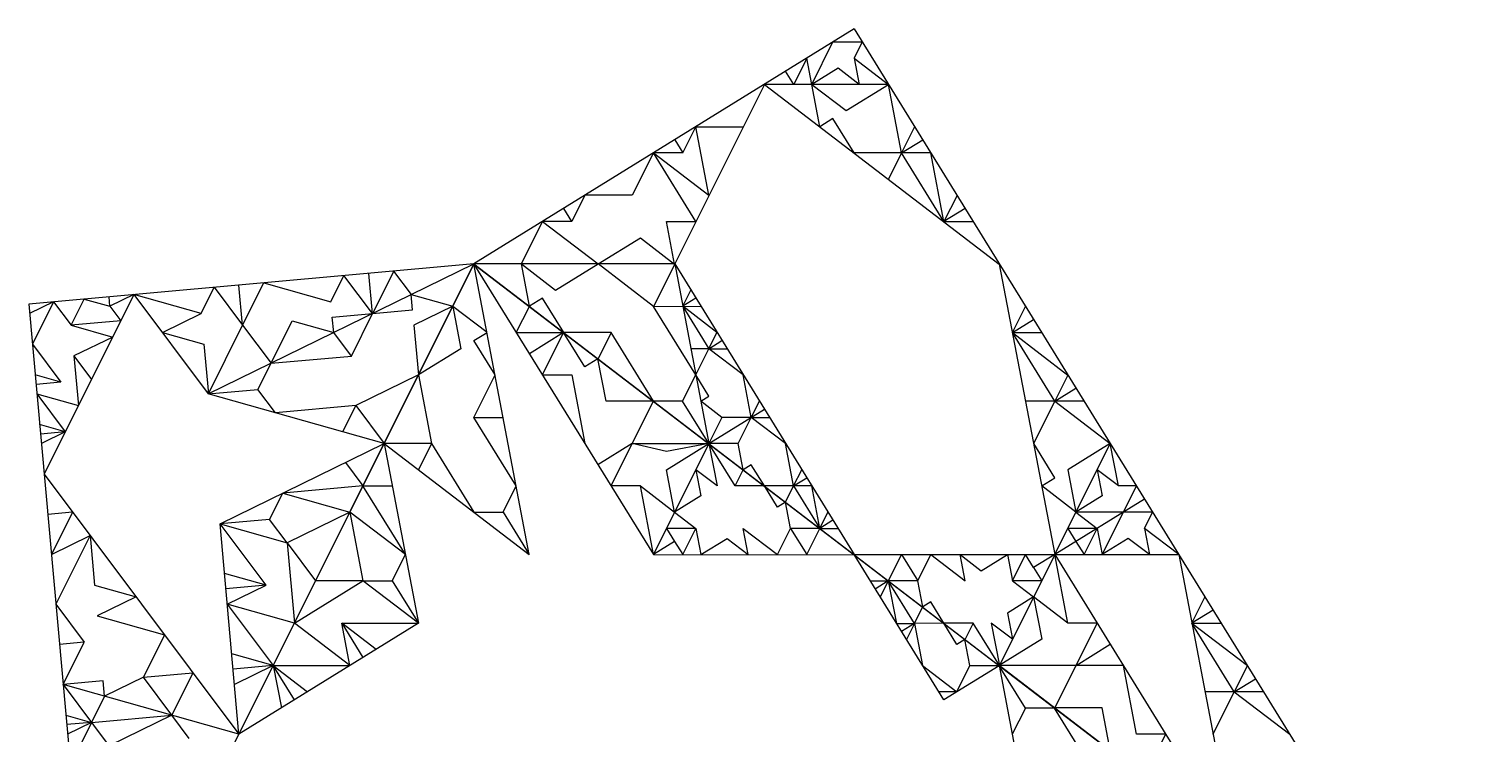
# Model space of a CAD drawing. Header units: inches. Extents: x -0.7 to 15, y -6.7 to 10.9.
# Drawn here: x -0.71 to 15, y 3.17 to 10.85 of the extents above; entities that cross this region are included whole.
import ezdxf

# ---------------------------------------------------------------- set-up
doc = ezdxf.new("R2010")
doc.units = ezdxf.units.IN
doc.header["$MEASUREMENT"] = 0
for name, color, linetype in [('BASE', 40, 'Continuous'), ('KID', 1, 'Continuous'), ('MUM', 5, 'Continuous')]:
    doc.layers.add(name, color=color, linetype=linetype)

msp = doc.modelspace()

# ---------------------------------------------------------------- linework, layer by layer
at = {"layer": 'BASE'}
for p, q in [((0, 0.001, 0.001), (4.146, 8.291, 0)), ((4.75, 5.125, 0), (4.146, 8.292, 0)), ((4.146, 8.291, 0), (6.103, 5.125, 0)), ((4.146, 8.291, 0), (14.999, 0, 0.001)), ((3.915, 7.829, 0), (4.003, 7.367, 0)), ((4.289, 7.544, 0), (3.915, 7.829, 0)), ((4.608, 7.544, 0), (4.751, 7.829, 0)), ((4.146, 7.456, 0), (4.289, 7.544, 0)), ((4.608, 7.544, 0), (5.124, 7.543, 0)), ((5.124, 7.543, 0), (4.751, 7.313, 0)), ((4.894, 7.082, 0), (5.124, 7.543, 0)), ((5.355, 7.17, 0), (5.124, 7.543, 0)), ((4.377, 7.082, 0), (4.146, 7.456, 0)), ((4.003, 7.367, 0), (3.541, 7.082, 0)), ((5.498, 7.258, 0), (5.355, 7.17, 0)), ((5.587, 6.796, 0), (5.498, 7.258, 0)), ((3.541, 7.082, 0), (3.684, 6.335, 0)), ((4.146, 6.62, 0.001), (4.377, 7.082, 0)), ((4.894, 7.082, 0), (5.213, 7.082, 0)), ((5.213, 7.082, 0), (5.356, 6.334, 0)), ((6.103, 6.796, 0), (5.587, 6.796, 0)), ((5.872, 6.334, 0), (6.103, 6.796, 0)), ((4.146, 6.62, 0.001), (4.465, 6.62, 0.001)), ((4.607, 5.872, 0), (4.146, 6.62, 0.001)), ((3.684, 6.335, 0), (3.167, 6.335, 0)), ((3.167, 6.334, 0), (4.75, 5.125, 0)), ((3.168, 6.335, 0.001), (3.541, 4.377, 0)), ((3.684, 6.335, 0), (3.541, 6.049, 0)), ((3.684, 6.335, 0), (4.146, 5.587, 0)), ((5.872, 6.334, 0), (5.498, 6.103, 0)), ((5.641, 5.872, 0), (5.872, 6.334, 0)), ((5.872, 6.334, 0), (6.708, 6.334, 0.001)), ((6.246, 6.246, 0.271), (5.872, 6.334, 0)), ((6.708, 6.335, 0), (6.103, 5.125, 0)), ((6.708, 6.335, 0), (6.246, 6.246, 0.271)), ((6.246, 6.049, 0), (6.708, 6.335, 0)), ((6.708, 6.335, 0), (6.797, 5.872, 0)), ((6.994, 5.872, 0), (6.708, 6.334, 0.001)), ((6.334, 5.587, 0), (6.246, 6.049, 0)), ((6.565, 6.049, 0), (6.62, 5.763, 0)), ((6.797, 5.872, 0), (6.566, 6.049, 0)), ((6.994, 5.872, 0), (7.082, 6.049, 0)), ((2.936, 5.872, 0), (3.256, 5.872, 0)), ((3.398, 5.124, 0), (2.936, 5.872, 0)), ((4.465, 5.587, 0), (4.607, 5.872, 0)), ((5.961, 5.872, 0), (5.641, 5.872, 0)), ((5.961, 5.872, 0), (6.334, 5.587, 0)), ((6.103, 5.125, 0), (5.961, 5.872, 0)), ((7.313, 5.872, 0), (6.994, 5.872, 0)), ((7.456, 5.641, 0), (7.313, 5.872, 0)), ((6.62, 5.763, 0), (6.334, 5.587, 0)), ((7.544, 5.696, 0), (7.456, 5.641, 0)), ((7.599, 5.41, 0), (7.544, 5.696, 0)), ((2.793, 5.587, 0), (2.936, 4.839, 0)), ((3.398, 5.124, 0), (2.793, 5.587, 0)), ((4.146, 5.587, 0), (4.465, 5.587, 0)), ((4.465, 5.587, 0), (4.75, 5.125, 0)), ((6.334, 5.587, 0), (6.565, 5.41, 0)), ((6.246, 5.41, 0), (6.334, 5.268, 0)), ((6.565, 5.41, 0), (6.246, 5.41, 0)), ((6.423, 5.125, 0), (6.565, 5.41, 0)), ((6.565, 5.41, 0), (6.62, 5.125, 0)), ((7.082, 5.41, 0), (7.456, 5.125, 0)), ((7.137, 5.125, 0), (7.082, 5.41, 0)), ((7.456, 5.125, 0), (7.599, 5.41, 0)), ((7.599, 5.41, 0), (7.775, 5.125, 0)), ((7.918, 5.41, 0), (7.599, 5.41, 0)), ((7.775, 5.125, 0), (7.918, 5.41, 0)), ((6.334, 5.268, 0), (6.103, 5.125, 0)), ((6.334, 5.268, 0), (6.423, 5.125, 0)), ((6.62, 5.125, 0), (6.906, 5.301, 0)), ((6.906, 5.301, 0), (7.137, 5.125, 0)), ((3.255, 4.839, 0), (3.398, 5.124, 0)), ((6.103, 5.125, 0), (8.29, 5.123, 0)), ((9.269, 3.54, 0.001), (8.292, 5.125, 0)), ((2.189, 4.377, 0), (2.936, 4.839, 0)), ((2.936, 4.839, 0), (2.42, 4.839, 0)), ((2.936, 4.839, 0), (3.255, 4.839, 0)), ((3.541, 4.377, 0), (2.936, 4.839, 0)), ((3.255, 4.839, 0), (3.541, 4.377, 0)), ((8.467, 4.837, 0), (8.664, 4.837, 0)), ((8.664, 4.837, 0), (8.521, 4.749, 0)), ((8.664, 4.837, 0), (8.576, 4.661, 0)), ((8.95, 4.375, 0.001), (8.664, 4.837, 0.001)), ((8.664, 4.837, 0), (8.753, 4.375, 0.001)), ((8.95, 4.375, 0.001), (9.038, 4.552, 0.001)), ((3.541, 4.377, 0), (1.583, 3.167, 0.001)), ((2.793, 3.915, 0), (2.189, 4.377, 0)), ((2.705, 4.377, 0), (3.541, 4.377, 0)), ((3.079, 4.091, 0), (2.705, 4.377, 0)), ((2.705, 4.377, 0), (2.936, 4.003, 0)), ((2.793, 3.915, 0), (2.705, 4.377, 0)), ((8.753, 4.375, 0.001), (8.95, 4.375, 0.001)), ((8.95, 4.375, 0.001), (8.807, 4.287, 0.001)), ((8.95, 4.375, 0.001), (8.862, 4.199, 0)), ((9.269, 4.376, 0.001), (8.95, 4.375, 0.001)), ((8.95, 4.375, 0.001), (9.038, 3.914, 0)), ((9.412, 4.145, 0.001), (9.269, 4.376, 0.001)), ((9.5, 4.199, 0.001), (9.412, 4.145, 0.001)), ((9.555, 3.914, 0.001), (9.5, 4.199, 0.001)), ((1.958, 3.915, 0), (2.793, 3.915, 0)), ((1.958, 3.915, 0), (2.331, 3.63, 0)), ((2.189, 3.541, 0), (1.958, 3.915, 0)), ((1.958, 3.915, 0), (2.046, 3.453, 0)), ((9.038, 3.914, 0), (9.412, 3.628, 0.001)), ((9.874, 3.913, 0.001), (9.269, 3.54, 0.001)), ((9.412, 3.628, 0.001), (9.555, 3.914, 0.001)), ((9.555, 3.914, 0.001), (9.874, 3.914, 0.001)), ((12.437, 1.957, 0.001), (9.874, 3.914, 0.001)), ((9.874, 3.914, 0.001), (10.248, 1.956, 0.001)), ((10.159, 3.451, 0.001), (9.874, 3.913, 0.001)), ((9.412, 3.628, 0.001), (9.215, 3.628, 0.001)), ((10.159, 3.451, 0.001), (10.017, 3.166, 0.001)), ((10.478, 3.451, 0.001), (10.159, 3.451, 0.001)), ((10.941, 2.704, 0.002), (10.478, 3.451, 0.001))]:
    msp.add_line(p, q, dxfattribs=at)
at = {"layer": 'KID'}
for p, q in [((4.146, 8.292, 0), (-0.708, 7.854, 0.001)), ((0, 0.001, 0.001), (4.146, 8.292, 0)), ((1.249, 6.876, 0.001), (4.146, 8.292, 0)), ((3.039, 7.751, 0.001), (3, 8.189, 0)), ((3.271, 8.213, 0), (3.04, 7.751, 0.001)), ((3.27, 8.213, 0), (3.462, 7.957, 0.001)), ((1.171, 7.751, 0.001), (1.313, 8.037, 0)), ((1.313, 8.037, 0), (1.623, 7.623, 0.001)), ((1.623, 7.623, 0.001), (1.584, 8.061, 0.001)), ((1.623, 7.623, 0.001), (1.854, 8.085, 0.001)), ((1.854, 8.085, 0.001), (2.587, 7.879, 0.001)), ((2.587, 7.879, 0.001), (2.729, 8.164, 0)), ((3.04, 7.75, 0.001), (2.729, 8.164, 0)), ((-0.708, 7.854, 0.001), (0, 0.001, 0.001)), ((-0.438, 7.879, 0.001), (-0.699, 7.751, 0.001)), ((-0.438, 7.879, 0.001), (-0.669, 7.416, 0.001)), ((0.438, 7.958, 0.001), (-0.541, 6, 0.001)), ((-0.438, 7.879, 0.001), (-0.246, 7.623, 0.001)), ((-0.246, 7.623, 0.001), (-0.103, 7.909, 0.001)), ((-0.103, 7.909, 0.001), (0.177, 7.83, 0.001)), ((0.177, 7.83, 0.001), (0.167, 7.933, 0.001)), ((0.438, 7.957, 0), (0.177, 7.83, 0.001)), ((1.171, 7.751, 0.001), (0.438, 7.958, 0.001)), ((0.438, 7.958, 0.001), (1.249, 6.876, 0.001)), ((3.477, 7.79, 0.001), (3.462, 7.958, 0)), ((3.462, 7.958, 0), (3.915, 7.83, 0)), ((0.177, 7.83, 0.001), (0.295, 7.672, 0.001)), ((0.748, 7.544, 0.001), (1.171, 7.751, 0.001)), ((2.601, 7.712, 0.001), (3.04, 7.75, 0.001)), ((2.617, 7.543, 0.001), (2.601, 7.712, 0.001)), ((2.809, 7.288, 0.001), (3.04, 7.751, 0.001)), ((3.04, 7.751, 0.001), (3.477, 7.79, 0.001)), ((3.915, 7.83, 0), (3.492, 7.623, 0.001)), ((0.295, 7.672, 0.001), (-0.246, 7.623, 0.001)), ((-0.246, 7.623, 0.001), (0.207, 7.495, 0.001)), ((0.748, 7.544, 0.001), (1.201, 7.417, 0.001)), ((1.25, 6.875, 0.001), (1.623, 7.623, 0.001)), ((1.623, 7.623, 0.001), (1.933, 7.209, 0.001)), ((1.933, 7.209, 0.001), (2.164, 7.672, 0.001)), ((2.164, 7.672, 0.001), (2.617, 7.543, 0.001)), ((2.809, 7.288, 0.001), (2.617, 7.543, 0.001)), ((3.492, 7.623, 0.001), (3.541, 7.082, 0.001)), ((-0.669, 7.416, 0.001), (-0.359, 7.003, 0.001)), ((0.207, 7.495, 0.001), (-0.216, 7.289, 0.001)), ((1.201, 7.417, 0.001), (1.25, 6.875, 0.001)), ((-0.216, 7.289, 0.001), (-0.024, 7.033, 0.001)), ((-0.216, 7.289, 0.001), (-0.167, 6.748, 0.001)), ((1.934, 7.209, 0.001), (2.809, 7.288, 0.001)), ((-0.359, 7.003, 0.001), (-0.638, 7.082, 0.001)), ((1.791, 6.924, 0.001), (1.934, 7.209, 0.001)), ((3.541, 7.082, 0.001), (2.857, 6.748, 0.001)), ((-0.359, 7.003, 0.001), (-0.629, 6.979, 0.001)), ((1.249, 6.876, 0.001), (1.791, 6.924, 0.001)), ((1.982, 6.669, 0.001), (1.791, 6.924, 0.001)), ((-0.62, 6.876, 0.001), (-0.167, 6.748, 0.001)), ((-0.62, 6.875, 0.001), (-0.31, 6.462, 0.001)), ((3.167, 6.335, 0.001), (1.249, 6.876, 0.001)), ((2.857, 6.748, 0.001), (1.982, 6.669, 0.001)), ((2.715, 6.462, 0.001), (2.857, 6.748, 0.001)), ((2.857, 6.748, 0.001), (3.167, 6.335, 0.001)), ((-0.31, 6.462, 0.001), (-0.59, 6.541, 0.001)), ((-0.31, 6.462, 0.001), (-0.58, 6.438, 0.001)), ((-0.31, 6.462, 0.001), (-0.571, 6.335, 0.001)), ((1.377, 5.459, 0.001), (3.167, 6.335, 0.001)), ((2.745, 6.128, 0.001), (2.936, 5.872, 0.001)), ((-0.541, 6, 0.001), (1.583, 3.168, 0.001)), ((2.936, 5.872, 0.001), (2.061, 5.793, 0.001)), ((1.918, 5.508, 0.001), (2.061, 5.793, 0.001)), ((2.061, 5.793, 0.001), (2.794, 5.587, 0.001)), ((-0.231, 5.587, 0.001), (-0.502, 5.562, 0.001)), ((-0.231, 5.587, 0.001), (-0.462, 5.125, 0.001)), ((1.918, 5.508, 0.001), (1.377, 5.459, 0.001)), ((2.11, 5.252, 0.001), (1.918, 5.508, 0.001)), ((2.794, 5.587, 0.001), (2.11, 5.252, 0.001)), ((1.377, 5.459, 0.001), (2.11, 5.252, 0.001)), ((1.879, 4.79, 0.001), (1.377, 5.459, 0.001)), ((1.583, 3.168, 0.001), (1.377, 5.459, 0.001)), ((-0.462, 5.125, 0.001), (-0.04, 5.331, 0.001)), ((-0.04, 5.331, 0.001), (-0.413, 4.584, 0.001)), ((-0.04, 5.331, 0.001), (0.009, 4.79, 0.001)), ((2.11, 5.252, 0.001), (2.42, 4.839, 0.001)), ((2.11, 5.252, 0.001), (2.189, 4.377, 0.001)), ((1.879, 4.79, 0.001), (1.426, 4.918, 0.001)), ((0.009, 4.79, 0.001), (0.462, 4.663, 0.001)), ((1.879, 4.79, 0.001), (1.441, 4.751, 0.001)), ((1.456, 4.584, 0.001), (1.879, 4.79, 0.001)), ((-0.413, 4.584, 0.001), (-0.103, 4.171, 0.001)), ((0.462, 4.663, 0.001), (0.039, 4.456, 0.001)), ((2.189, 4.377, 0.001), (1.456, 4.584, 0.001)), ((1.456, 4.584, 0.001), (1.958, 3.915, 0.001)), ((0.039, 4.456, 0.001), (0.772, 4.25, 0.001)), ((0.772, 4.25, 0.001), (0.541, 3.788, 0.001)), ((-0.103, 4.171, 0.001), (-0.374, 4.146, 0.001)), ((-0.334, 3.708, 0.001), (-0.103, 4.171, 0.001)), ((1.958, 3.915, 0.001), (1.505, 4.043, 0.001)), ((0.541, 3.788, 0.001), (0.118, 3.581, 0.001)), ((0.541, 3.788, 0.001), (1.081, 3.836, 0.001)), ((0.851, 3.374, 0.001), (0.541, 3.788, 0.001)), ((1.081, 3.836, 0.001), (0.851, 3.374, 0.001)), ((1.958, 3.915, 0.001), (1.52, 3.876, 0.001)), ((1.958, 3.915, 0.001), (1.535, 3.708, 0.001)), ((0.103, 3.749, 0.001), (-0.334, 3.708, 0.001)), ((-0.334, 3.708, 0.001), (0.98, 1.958, 0.001)), ((1.583, 3.168, 0.001), (-0.334, 3.708, 0.001)), ((0.118, 3.581, 0.001), (0.103, 3.749, 0.001)), ((0.119, 3.581, 0.001), (-0.024, 3.295, 0.001)), ((-0.304, 3.374, 0.001), (-0.024, 3.295, 0.001)), ((-0.024, 3.295, 0.001), (0.851, 3.374, 0.001)), ((0.851, 3.374, 0.001), (0.167, 3.04, 0)), ((1.042, 3.119, 0.001), (0.851, 3.374, 0.001)), ((-0.024, 3.295, 0.001), (-0.295, 3.271, 0.001)), ((-0.024, 3.295, 0.001), (-0.286, 3.168, 0.001)), ((-0.024, 3.295, 0.001), (-0.255, 2.833, 0.001))]:
    msp.add_line(p, q, dxfattribs=at)
at = {"layer": 'MUM'}
for p, q in [((8.292, 10.854, 0.001), (4.146, 8.292, 0)), ((8.292, 10.854, 0.001), (14.999, 0, 0.001)), ((7.83, 10.249, 0.001), (8.061, 10.711, 0.001)), ((8.061, 10.711, 0.001), (8.381, 10.711, 0.001)), ((8.381, 10.711, 0.001), (8.292, 10.535, 0.001)), ((7.776, 10.535, 0.001), (7.633, 10.249, 0.001)), ((7.83, 10.249, 0.001), (7.776, 10.535, 0.001)), ((8.292, 10.535, 0.001), (8.666, 10.249, 0)), ((8.292, 10.535, 0.001), (8.347, 10.249, 0.001)), ((7.633, 10.249, 0.001), (7.545, 10.392, 0.001)), ((8.116, 10.425, 0.001), (7.83, 10.249, 0.001)), ((8.347, 10.249, 0.001), (8.116, 10.425, 0.001)), ((7.314, 10.249, 0.001), (6.335, 8.292, 0.001)), ((7.314, 10.249, 0.001), (9.875, 8.29, 0)), ((8.666, 10.249, 0.001), (7.314, 10.249, 0.001)), ((7.918, 9.787, 0.001), (7.83, 10.249, 0.001)), ((7.83, 10.249, 0.001), (8.204, 9.963, 0.001)), ((8.204, 9.963, 0.001), (8.666, 10.249, 0)), ((8.809, 9.501, 0.001), (8.666, 10.249, 0.001)), ((6.423, 9.502, 0.001), (6.566, 9.787, 0.001)), ((6.709, 9.04, 0.001), (6.566, 9.787, 0.001)), ((6.566, 9.787, 0.001), (7.082, 9.787, 0.001)), ((8.061, 9.875, 0.001), (7.918, 9.787, 0.001)), ((8.292, 9.501, 0.001), (8.061, 9.875, 0.001)), ((8.952, 9.787, 0.001), (8.809, 9.501, 0.001)), ((6.335, 9.644, 0.001), (6.423, 9.502, 0.001)), ((8.809, 9.501, 0.001), (9.04, 9.644, 0.001)), ((6.104, 9.502, 0.001), (5.873, 9.04, 0.001)), ((6.566, 8.754, 0.001), (6.104, 9.502, 0.001)), ((6.104, 9.502, 0.001), (6.709, 9.04, 0.001)), ((6.423, 9.502, 0.001), (6.104, 9.502, 0.001)), ((8.809, 9.501, 0.001), (8.292, 9.501, 0.001)), ((8.809, 9.501, 0.001), (8.666, 9.216, 0.001)), ((9.271, 8.754, 0.001), (8.809, 9.501, 0.001)), ((9.128, 9.501, 0.001), (8.809, 9.501, 0.001)), ((9.271, 8.754, 0.001), (9.128, 9.501, 0.001)), ((5.356, 9.04, 0.001), (5.213, 8.754, 0)), ((5.873, 9.04, 0.001), (5.356, 9.04, 0.001)), ((9.414, 9.039, 0.001), (9.271, 8.754, 0.001)), ((5.213, 8.754, 0), (5.125, 8.897, 0)), ((9.502, 8.896, 0.001), (9.271, 8.754, 0.001)), ((4.663, 8.292, 0), (4.894, 8.754, 0)), ((4.894, 8.754, 0), (5.499, 8.292, 0)), ((5.213, 8.754, 0), (4.894, 8.754, 0)), ((6.334, 8.291, 0.002), (6.246, 8.754, 0.001)), ((6.246, 8.754, 0.001), (6.566, 8.754, 0.001)), ((9.271, 8.754, 0.001), (9.59, 8.754, 0.001)), ((5.499, 8.292, 0), (5.961, 8.578, 0.001)), ((5.961, 8.578, 0.001), (6.334, 8.291, 0.002)), ((6.335, 8.292, 0.001), (4.146, 8.292, 0)), ((4.146, 8.292, 0), (14.999, 0, 0.001)), ((4.751, 7.83, 0.001), (4.663, 8.292, 0.001)), ((4.663, 8.292, 0.001), (5.037, 8.006, 0.001)), ((5.037, 8.006, 0.001), (5.499, 8.292, 0)), ((6.103, 7.829, 0.001), (5.499, 8.292, 0)), ((6.335, 8.291, 0.001), (6.103, 7.829, 0.001)), ((6.335, 8.292, 0.001), (6.708, 6.334, 0.001)), ((6.335, 8.292, 0.001), (7.313, 6.708, 0.001)), ((9.875, 8.29, 0), (10.48, 5.124, 0.001)), ((4.894, 7.918, 0.001), (4.751, 7.83, 0.001)), ((5.125, 7.544, 0.001), (4.894, 7.918, 0.001)), ((6.423, 7.83, 0.001), (6.511, 8.006, 0.001)), ((6.565, 7.918, 0.001), (6.423, 7.83, 0.001)), ((6.103, 7.829, 0.001), (6.423, 7.83, 0.001)), ((6.565, 7.082, 0.001), (6.103, 7.829, 0.001)), ((6.796, 7.544, 0.001), (6.423, 7.83, 0.001)), ((6.423, 7.83, 0.001), (6.62, 7.829, 0.001)), ((6.423, 7.829, 0.001), (6.708, 7.367, 0.001)), ((10.018, 7.543, 0), (10.161, 7.828, 0)), ((5.642, 7.544, 0.001), (5.125, 7.544, 0.001)), ((5.642, 7.544, 0.001), (5.499, 7.259, 0.001)), ((6.104, 6.797, 0.001), (5.642, 7.544, 0.001)), ((6.708, 7.367, 0.001), (6.796, 7.544, 0.001)), ((10.018, 7.543, 0), (10.249, 7.686, 0)), ((10.48, 6.796, 0), (10.019, 7.543, 0)), ((10.019, 7.543, 0), (10.623, 7.081, 0)), ((10.019, 7.543, 0), (10.337, 7.543, 0)), ((6.708, 7.367, 0.001), (6.851, 7.456, 0.001)), ((6.708, 7.367, 0.001), (6.511, 7.367, 0.001)), ((6.565, 7.082, 0.001), (6.708, 7.367, 0.001)), ((7.082, 7.082, 0.001), (6.708, 7.367, 0.001)), ((6.708, 7.367, 0.001), (6.905, 7.367, 0.001)), ((6.422, 6.796, 0.001), (6.565, 7.082, 0.001)), ((6.708, 6.851, 0.001), (6.565, 7.082, 0.001)), ((7.17, 6.62, 0.001), (7.082, 7.082, 0.001)), ((10.623, 7.081, 0), (10.48, 6.796, 0)), ((10.48, 6.796, 0), (10.711, 6.938, 0)), ((6.422, 6.796, 0.001), (6.104, 6.797, 0.001)), ((6.709, 6.335, 0.001), (6.422, 6.796, 0.001)), ((6.62, 6.796, 0.001), (6.708, 6.851, 0.001)), ((6.851, 6.62, 0.001), (6.62, 6.796, 0.001)), ((7.258, 6.796, 0.001), (7.17, 6.62, 0.001)), ((10.48, 6.796, 0), (10.161, 6.796, 0.001)), ((10.25, 6.334, 0.001), (10.48, 6.796, 0)), ((10.799, 6.796, 0), (10.48, 6.796, 0.001)), ((10.48, 6.796, 0.001), (11.085, 6.334, 0.001)), ((6.708, 6.334, 0.001), (7.313, 6.708, 0.001)), ((6.851, 6.62, 0.001), (6.709, 6.335, 0.001)), ((7.17, 6.62, 0.001), (6.851, 6.62, 0.001)), ((7.027, 6.334, 0.001), (7.17, 6.62, 0.001)), ((7.544, 6.334, 0.001), (7.17, 6.62, 0.001)), ((7.17, 6.62, 0.001), (7.367, 6.62, 0.001)), ((7.313, 6.708, 0.001), (8.291, 5.124, 0.001)), ((7.027, 6.334, 0.001), (6.709, 6.335, 0.001)), ((7.082, 6.048, 0.001), (7.027, 6.334, 0.001)), ((7.632, 5.872, 0.001), (7.544, 6.334, 0.001)), ((10.48, 5.96, 0.001), (10.25, 6.334, 0.001)), ((10.48, 5.124, 0.001), (11.085, 6.334, 0.001)), ((11.085, 6.334, 0.001), (10.623, 6.048, 0.001)), ((11.173, 5.872, 0.001), (11.085, 6.334, 0.001)), ((7.17, 6.103, 0.001), (7.082, 6.048, 0.001)), ((7.313, 5.872, 0.001), (7.17, 6.103, 0.001)), ((7.632, 5.872, 0.001), (7.72, 6.048, 0.001)), ((10.623, 6.048, 0.001), (10.711, 5.586, 0.001)), ((11.173, 5.872, 0.001), (10.942, 6.048, 0.001)), ((10.942, 6.048, 0.001), (10.997, 5.763, 0.001)), ((7.632, 5.872, 0.001), (7.313, 5.872, 0.001)), ((7.544, 5.696, 0.001), (7.632, 5.872, 0.001)), ((7.632, 5.872, 0.001), (7.775, 5.96, 0.001)), ((7.829, 5.872, 0.001), (7.632, 5.872, 0.001)), ((7.632, 5.872, 0.001), (7.918, 5.41, 0.001)), ((7.918, 5.41, 0.001), (7.829, 5.872, 0.001)), ((10.337, 5.872, 0.001), (10.48, 5.96, 0.001)), ((10.711, 5.586, 0.001), (10.337, 5.872, 0.001)), ((11.371, 5.872, 0.001), (11.173, 5.872, 0.001)), ((11.228, 5.586, 0.001), (11.371, 5.872, 0.001)), ((11.459, 5.729, 0.001), (10.48, 5.124, 0.001)), ((10.997, 5.763, 0.001), (10.711, 5.586, 0.001)), ((7.918, 5.41, 0.001), (8.006, 5.586, 0.001)), ((8.06, 5.498, 0.001), (7.918, 5.41, 0.001)), ((11.228, 5.586, 0.001), (10.711, 5.586, 0.001)), ((10.711, 5.586, 0.001), (10.942, 5.41, 0.001)), ((10.996, 5.125, 0.001), (11.228, 5.586, 0.001)), ((11.547, 5.586, 0.001), (11.228, 5.586, 0.001)), ((11.459, 5.41, 0.001), (11.547, 5.586, 0.001)), ((7.918, 5.41, 0.001), (8.115, 5.41, 0.001)), ((10.942, 5.41, 0.001), (10.623, 5.41, 0.001)), ((10.623, 5.41, 0.001), (10.711, 5.267, 0.001)), ((10.799, 5.125, 0.001), (10.942, 5.41, 0.001)), ((10.942, 5.41, 0.001), (10.996, 5.125, 0.001)), ((11.832, 5.124, 0.001), (11.459, 5.41, 0.001)), ((11.459, 5.41, 0.001), (11.513, 5.124, 0.001)), ((10.711, 5.267, 0.001), (10.799, 5.125, 0.001)), ((11.282, 5.301, 0.001), (10.996, 5.125, 0.001)), ((11.513, 5.124, 0.001), (11.282, 5.301, 0.001)), ((8.291, 5.124, 0.001), (10.48, 5.124, 0.001)), ((8.666, 4.84, 0.003), (8.809, 5.125, 0.003)), ((8.809, 5.125, 0.003), (8.985, 4.84, 0.003)), ((8.985, 4.84, 0.003), (9.128, 5.125, 0.003)), ((9.128, 5.125, 0.003), (9.502, 4.84, 0.003)), ((9.502, 4.84, 0.003), (9.447, 5.125, 0.003)), ((9.447, 5.125, 0.003), (9.678, 4.949, 0.002)), ((9.678, 4.949, 0.002), (9.964, 5.125, 0.002)), ((10.48, 5.125, 0.002), (9.876, 3.915, 0.002)), ((9.964, 5.125, 0.002), (10.018, 4.84, 0.002)), ((10.018, 4.84, 0.002), (10.161, 5.125, 0.002)), ((10.249, 4.982, 0.002), (10.161, 5.125, 0.002)), ((10.48, 5.125, 0.002), (10.249, 4.982, 0.002)), ((10.623, 4.377, 0.002), (10.48, 5.125, 0.002)), ((10.48, 5.125, 0.002), (11.833, 5.124, 0.001)), ((10.48, 5.125, 0.002), (12.437, 1.957, 0.001)), ((11.833, 5.124, 0.001), (12.437, 1.957, 0.001)), ((10.249, 4.982, 0.002), (10.338, 4.839, 0.002)), ((8.985, 4.84, 0.003), (8.666, 4.84, 0.003)), ((9.04, 4.555, 0.003), (8.985, 4.84, 0.003)), ((10.018, 4.84, 0.002), (10.249, 4.663, 0.002)), ((10.338, 4.839, 0.002), (10.018, 4.84, 0.002)), ((9.128, 4.609, 0.003), (9.04, 4.555, 0.003)), ((9.271, 4.378, 0.002), (9.128, 4.609, 0.003)), ((10.249, 4.663, 0.002), (9.964, 4.487, 0.002)), ((10.623, 4.377, 0.002), (10.249, 4.663, 0.002)), ((10.249, 4.663, 0.002), (10.338, 4.201, 0.002)), ((11.975, 4.376, 0.001), (12.118, 4.662, 0.001)), ((9.964, 4.487, 0.002), (10.018, 4.201, 0.002)), ((12.206, 4.519, 0.001), (11.975, 4.376, 0.001)), ((9.59, 4.378, 0.002), (9.271, 4.378, 0.002)), ((9.59, 4.378, 0.002), (9.502, 4.201, 0.002)), ((9.876, 3.916, 0.003), (9.59, 4.378, 0.002)), ((10.018, 4.201, 0.002), (9.787, 4.378, 0.002)), ((9.787, 4.378, 0.002), (9.876, 3.916, 0.003)), ((10.942, 4.378, 0.002), (10.623, 4.377, 0.002)), ((10.712, 3.916, 0.003), (10.942, 4.378, 0.002)), ((11.975, 4.376, 0.001), (12.58, 3.915, 0.001)), ((12.437, 3.629, 0.001), (11.975, 4.376, 0.001)), ((11.975, 4.376, 0.001), (12.294, 4.376, 0.001)), ((10.338, 4.201, 0.002), (9.875, 3.916, 0.002)), ((10.712, 3.916, 0.002), (11.085, 4.147, 0.002)), ((10.712, 3.916, 0.002), (9.876, 3.916, 0.003)), ((10.481, 3.454, 0.003), (10.712, 3.916, 0.002)), ((11.228, 3.916, 0.002), (10.712, 3.916, 0.002)), ((11.371, 3.168, 0.002), (11.228, 3.916, 0.002)), ((12.58, 3.915, 0.001), (12.437, 3.629, 0.001)), ((12.437, 3.629, 0.001), (12.668, 3.772, 0.001)), ((12.437, 3.629, 0.001), (12.118, 3.629, 0.001)), ((12.206, 3.167, 0.001), (12.437, 3.629, 0.001)), ((12.437, 3.629, 0.001), (13.042, 3.167, 0.001)), ((12.756, 3.629, 0.001), (12.437, 3.629, 0.001)), ((10.997, 3.454, 0.002), (10.481, 3.454, 0.003)), ((11.085, 2.992, 0.002), (10.997, 3.454, 0.002)), ((11.69, 3.168, 0.002), (11.371, 3.168, 0.002)), ((11.459, 2.706, 0.002), (11.69, 3.168, 0.002))]:
    msp.add_line(p, q, dxfattribs=at)

doc.saveas('drawing.dxf')
